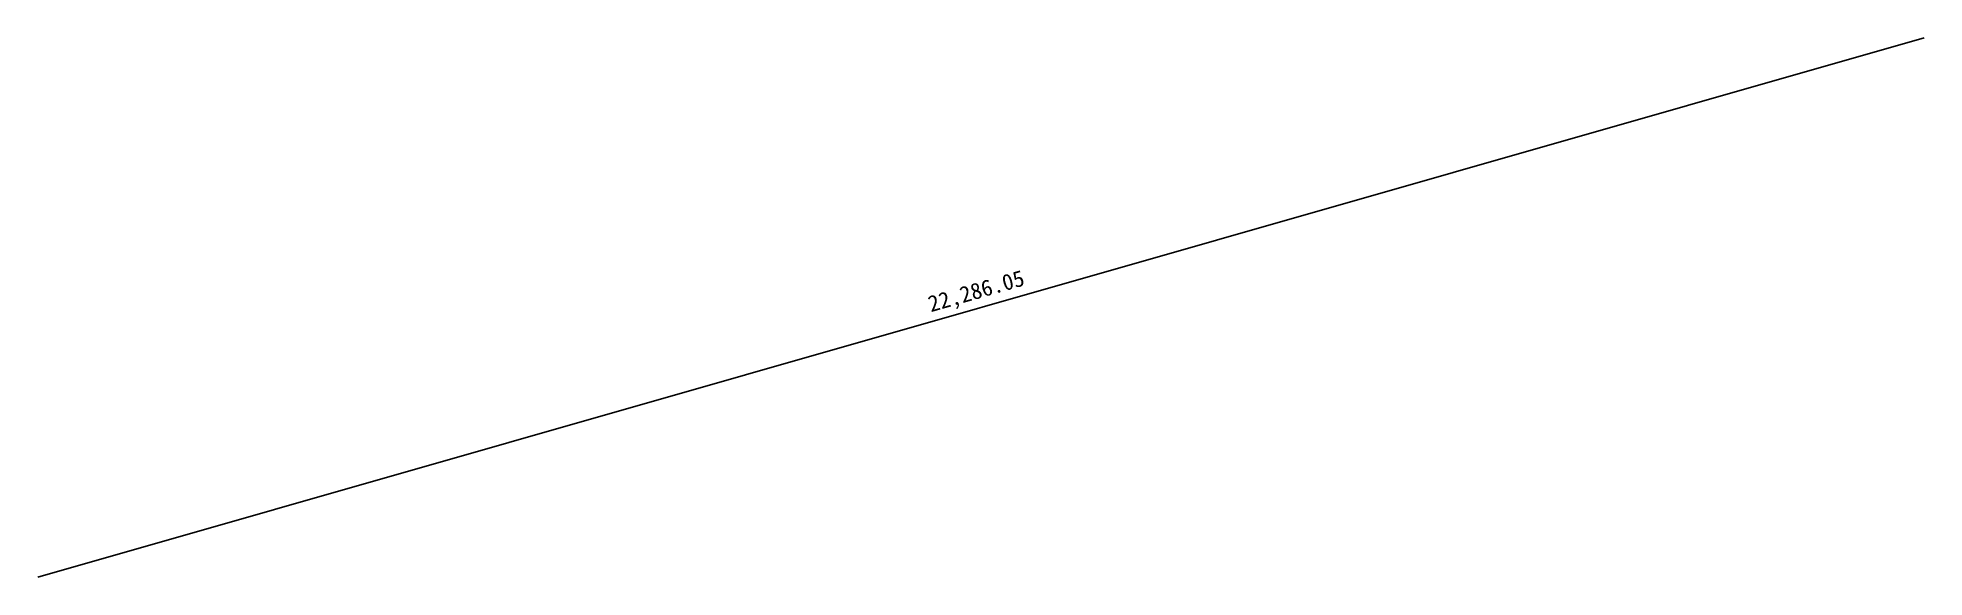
# Model space of a CAD drawing. Units: millimetres at full size, sheet at 1:100. Extents: x -15551 to 5878, y 2633 to 8755.
import ezdxf
from ezdxf.enums import TextEntityAlignment as Align

# ---------------------------------------------------------------- set-up
doc = ezdxf.new("R2010")
doc.units = ezdxf.units.MM
doc.header["$LTSCALE"] = 100
doc.layers.add('0-0', color=7, linetype='Continuous')
doc.styles.add('ＭＳ ゴシック', font='')
doc.styles.get('ＭＳ ゴシック').set_extended_font_data('MS Gothic')

msp = doc.modelspace()

# ---------------------------------------------------------------- linework, layer by layer
at = {"layer": '0-0'}
msp.add_line((-15551, 2632.7), (5877.6, 8755.1), dxfattribs=at)

# ---------------------------------------------------------------- texts
at = {"layer": '0-0', "color": 4, "style": 'ＭＳ ゴシック'}
msp.add_text('22,286.05', height=183.3, rotation=15.945, dxfattribs=at).set_placement((-5391.3, 5587.4), align=Align.BOTTOM_LEFT)

doc.saveas('drawing.dxf')
